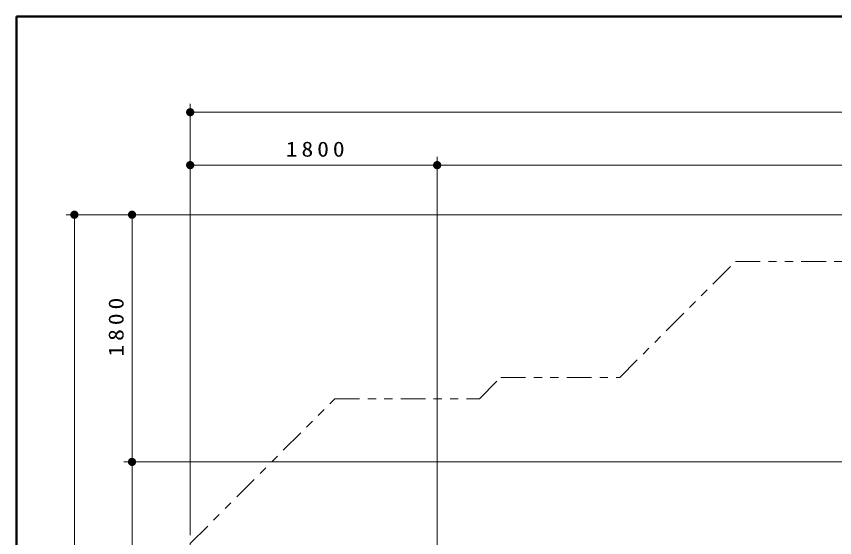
# Model space of a CAD drawing. Units: millimetres on the paper, scale 1:60. Extents: x -385 to 0, y -594 to 267.
# Drawn here: x -385 to -285.6, y 203.7 to 267 of the extents above; entities that cross this region are included whole.
import ezdxf

# ---------------------------------------------------------------- set-up
doc = ezdxf.new("R2010")
doc.units = ezdxf.units.MM
doc.linetypes.add('USER3', pattern=[8, 3, -1, 1, -1, 1, -1])
doc.layers.add('LY_1', color=140, linetype='Continuous', lineweight=50)
doc.styles.add('ＭＳ ゴシック', font='')
doc.styles.get('ＭＳ ゴシック').set_extended_font_data('MS Gothic')

# ---------------------------------------------------------------- blocks, each defined once
blk = doc.blocks.new('filled_dot')
at = {"color": 0, "linetype": 'Continuous', "lineweight": -2, "const_width": 1.25}
blk.add_lwpolyline([(-0.625, 0, 1), (0.625, 0, 1)], format="xyb", close=True, dxfattribs=at)

msp = doc.modelspace()

# ---------------------------------------------------------------- linework, layer by layer
at = {"layer": 'LY_1', "color": 7}
for p, q in [((0, 267), (-385, 267)), ((-385, 267), (-385, 0))]:
    msp.add_line(p, q, dxfattribs=at)
at = {"layer": 'LY_1', "color": 7, "lineweight": 13}
for p, q in [((-363.88, 204.008), (-363.88, 256.365)), ((-363.88, 255.365), (-137.993, 255.365)), ((-363.88, 204.008), (-363.88, 249.942)), ((-333.88, 191.532), (-333.88, 249.942)), ((-363.88, 248.942), (-333.88, 248.942)), ((-333.88, 248.942), (-167.993, 248.942)), ((-263.303, 242.919), (-378.953, 242.919)), ((-377.953, 78.662), (-377.953, 242.919)), ((-370.946, 212.919), (-370.946, 242.919)), ((-250.826, 212.919), (-371.946, 212.919)), ((-370.946, 111.996), (-370.946, 212.919))]:
    msp.add_line(p, q, dxfattribs=at)
at = {"layer": 'LY_1', "color": 7, "linetype": 'USER3', "lineweight": 13}
msp.add_lwpolyline([(-320.399, 79.821), (-341.443, 100.864), (-341.443, 151.782), (-346.307, 151.782), (-363.88, 169.355), (-363.88, 203.008), (-346.307, 220.582), (-328.73, 220.582), (-326.13, 223.182), (-311.695, 223.182), (-297.635, 237.242), (-267.98, 237.242), (-262.303, 242.919), (-228.65, 242.919), (-211.076, 225.346), (-211.076, 223.174), (-182.993, 223.174), (-163.127, 203.308), (-163.127, 170.189), (-167.856, 165.461), (-137.993, 135.598), (-137.993, 98.051)], dxfattribs=at)

# ---------------------------------------------------------------- block references
at = {"layer": 'LY_1', "color": 7, "lineweight": 13, "xscale": 0.4, "yscale": 0.4}
for p in [(-363.88, 255.365), (-363.88, 248.942), (-333.88, 248.942)]:
    msp.add_blockref('filled_dot', p, dxfattribs=at)
for p, rotation in [((-333.88, 248.942), 180), ((-377.953, 242.919), 270), ((-370.946, 242.919), 270), ((-370.946, 212.919), 90), ((-370.946, 212.919), 270)]:
    msp.add_blockref('filled_dot', p, dxfattribs=dict(at, rotation=rotation))

# ---------------------------------------------------------------- texts
at = {"layer": 'LY_1', "color": 7, "insert": (-348.459, 249.942), "char_height": 1.833, "attachment_point": 8, "style": 'ＭＳ ゴシック'}
msp.add_mtext('\\T1.33;\\W1.15;1800', dxfattribs=at)
at = {"layer": 'LY_1', "color": 7, "insert": (-371.946, 229.51), "char_height": 1.833, "attachment_point": 8, "rotation": 90, "style": 'ＭＳ ゴシック'}
msp.add_mtext('\\T1.33;\\W1.15;1800', dxfattribs=at)

doc.saveas('drawing.dxf')
